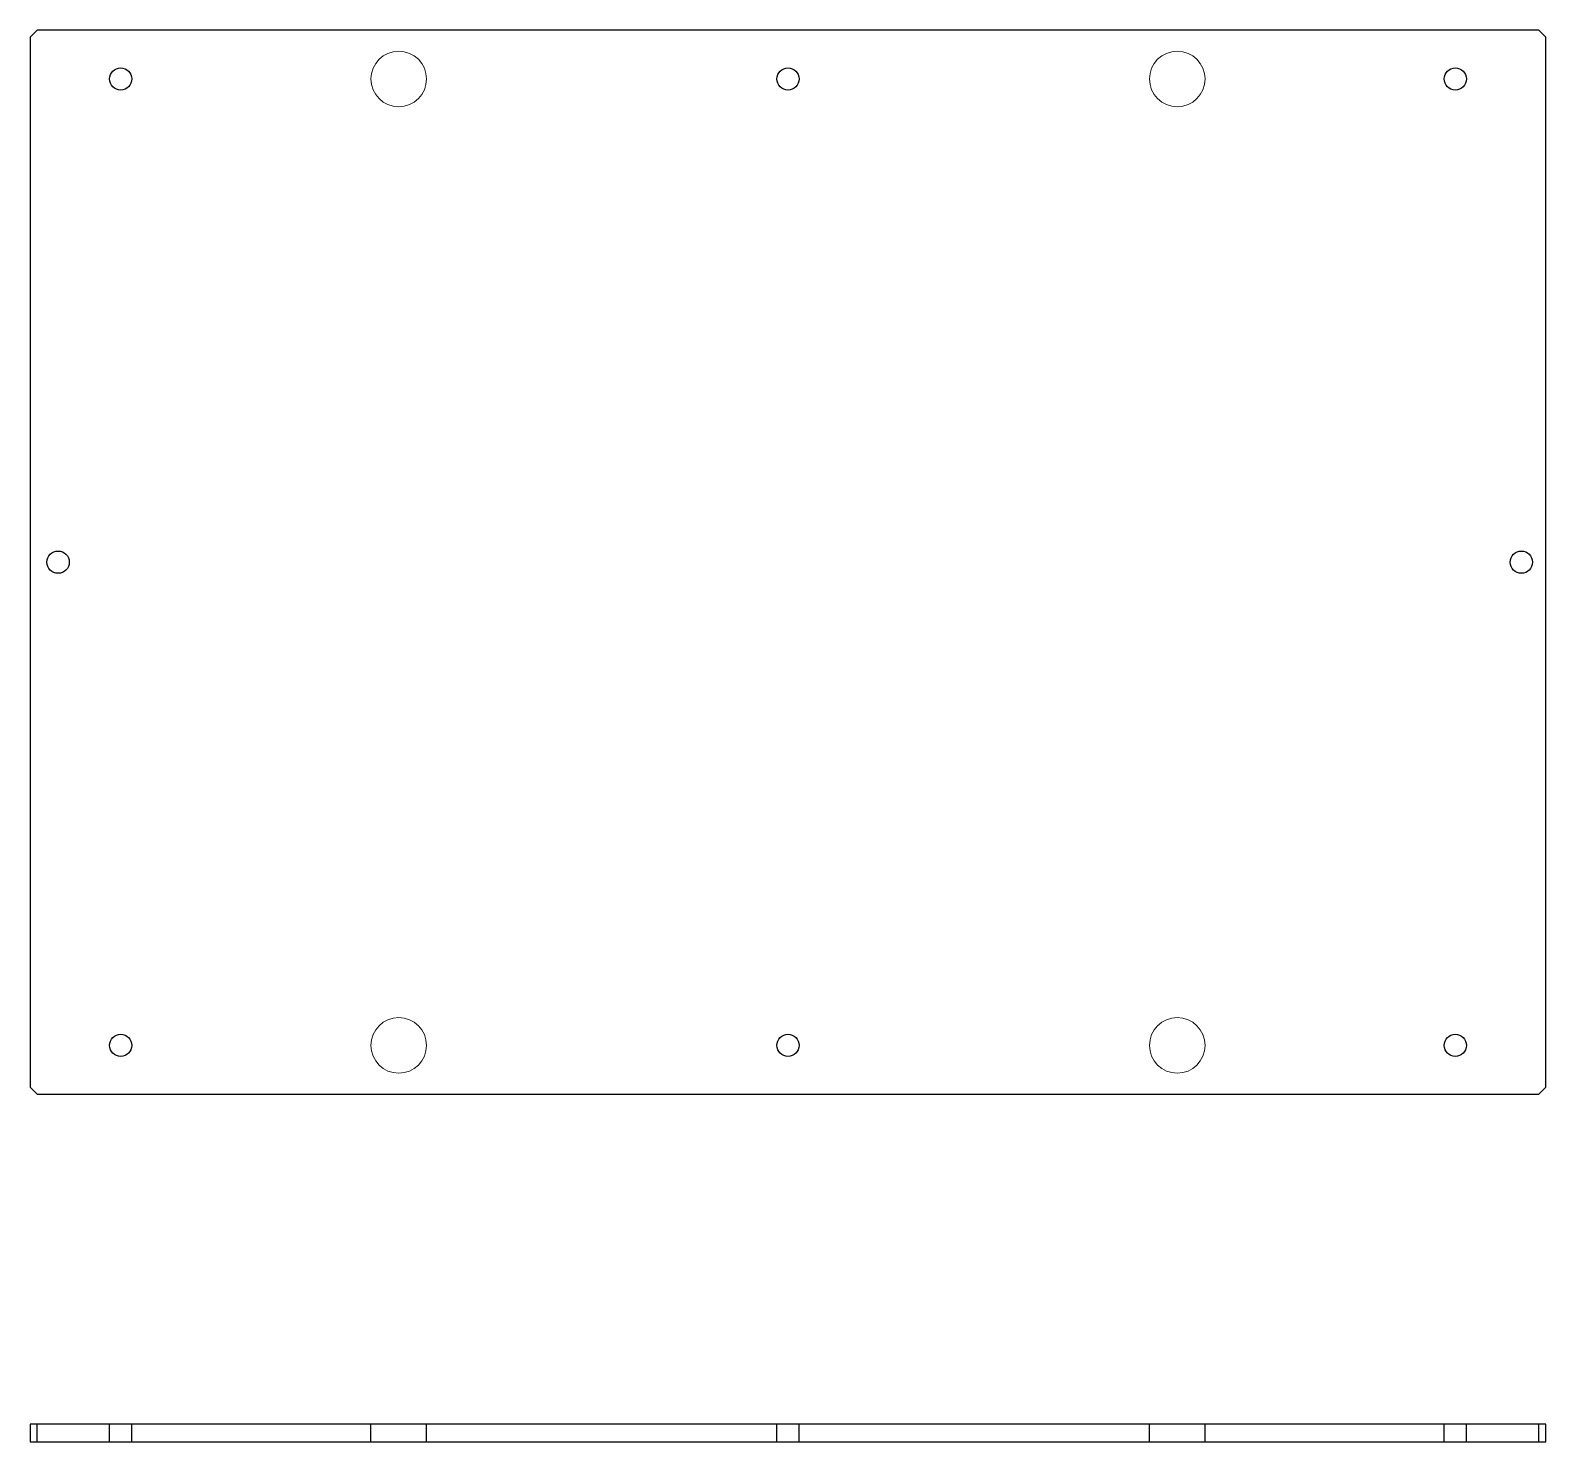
# Model space of a CAD drawing. Header units: millimetres. Extents: x 0 to 218, y -50 to 153.
import ezdxf

# ---------------------------------------------------------------- set-up
doc = ezdxf.new("R2010")
doc.units = ezdxf.units.MM
doc.linetypes.add('ACAD_ISO02W100', pattern=[15, 12, -3])
doc.layers.get('0').update_dxf_attribs({"color": 18, "lineweight": 25, "true_color": 0x000000})

msp = doc.modelspace()

# ---------------------------------------------------------------- linework, layer by layer
for p, q in [((1, 153), (0, 152)), ((217, 153), (1, 153)), ((217, 153), (218, 152)), ((0, 152), (0, 1)), ((218, 1), (218, 152)), ((0, 1), (1, 0)), ((1, 0), (217, 0)), ((218, 1), (217, 0)), ((218, -47.5), (0, -47.5)), ((0, -47.5), (0, -50)), ((1, -50), (1, -47.5)), ((217, -50), (217, -47.5)), ((218, -50), (218, -47.5)), ((0, -50), (218, -50))]:
    msp.add_line(p, q)
at = {"linetype": 'ACAD_ISO02W100'}
for p, q in [((11.4, -50), (11.4, -47.5)), ((14.6, -50), (14.6, -47.5)), ((49, -50), (49, -47.5)), ((57, -50), (57, -47.5)), ((107.4, -50), (107.4, -47.5)), ((110.6, -50), (110.6, -47.5)), ((161, -50), (161, -47.5)), ((169, -50), (169, -47.5)), ((203.4, -50), (203.4, -47.5)), ((206.6, -50), (206.6, -47.5))]:
    msp.add_line(p, q, dxfattribs=at)
at = {"lineweight": 13}
for centre in [(53, 146), (165, 146), (53, 7), (165, 7)]:
    msp.add_circle(centre, 4, dxfattribs=at)
for centre in [(13, 146), (109, 146), (205, 146), (4, 76.5), (214.5, 76.5), (13, 7), (109, 7), (205, 7)]:
    msp.add_circle(centre, 1.6)

doc.saveas('drawing.dxf')
